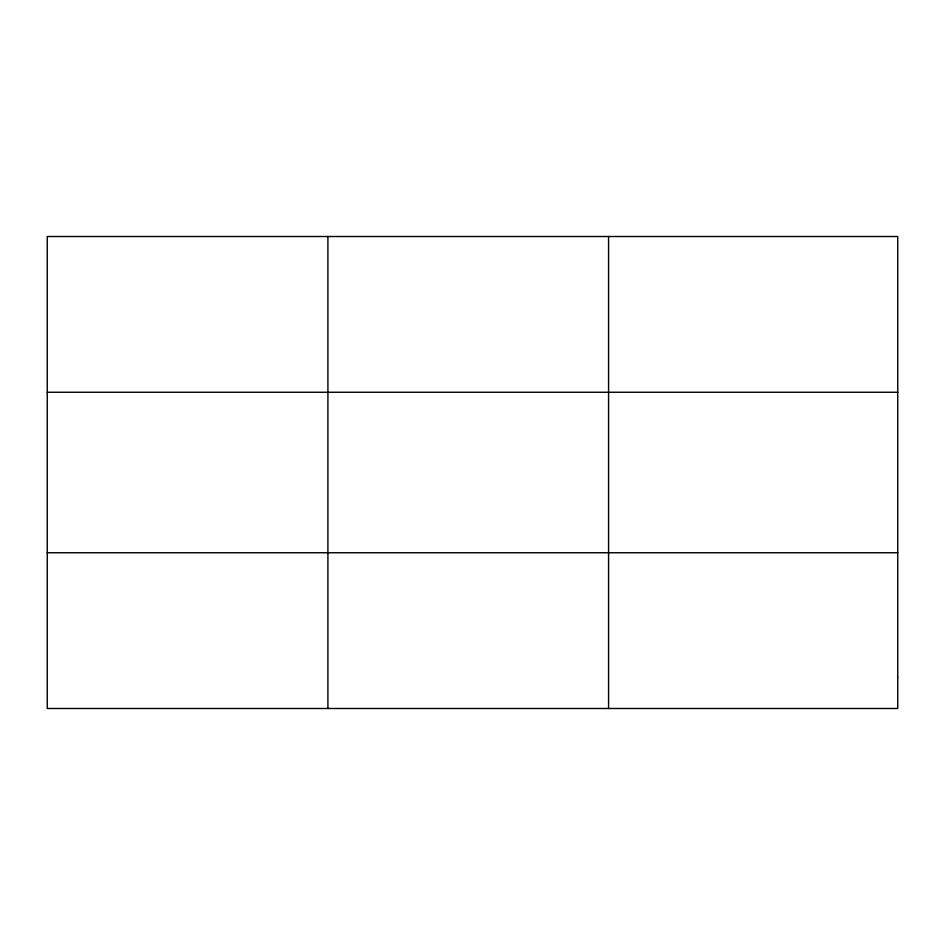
<?xml version="1.0" encoding="UTF-8"?>
<svg xmlns="http://www.w3.org/2000/svg" width="945" height="945" viewBox="0 0 945 945"><rect width="100%" height="100%" fill="white"/><g stroke="black" fill="none" stroke-linecap="round" stroke-linejoin="round"><path stroke-width="1.42" d="M327.915 236.51L327.915 708.49M608.58 236.51L608.58 708.49M47.25 392.258L897.75 392.258M47.25 552.742L897.75 552.742M897.75 677.341L897.75 708.49L47.25 708.49L47.25 236.51L897.75 236.51L897.75 677.341"/></g></svg>
